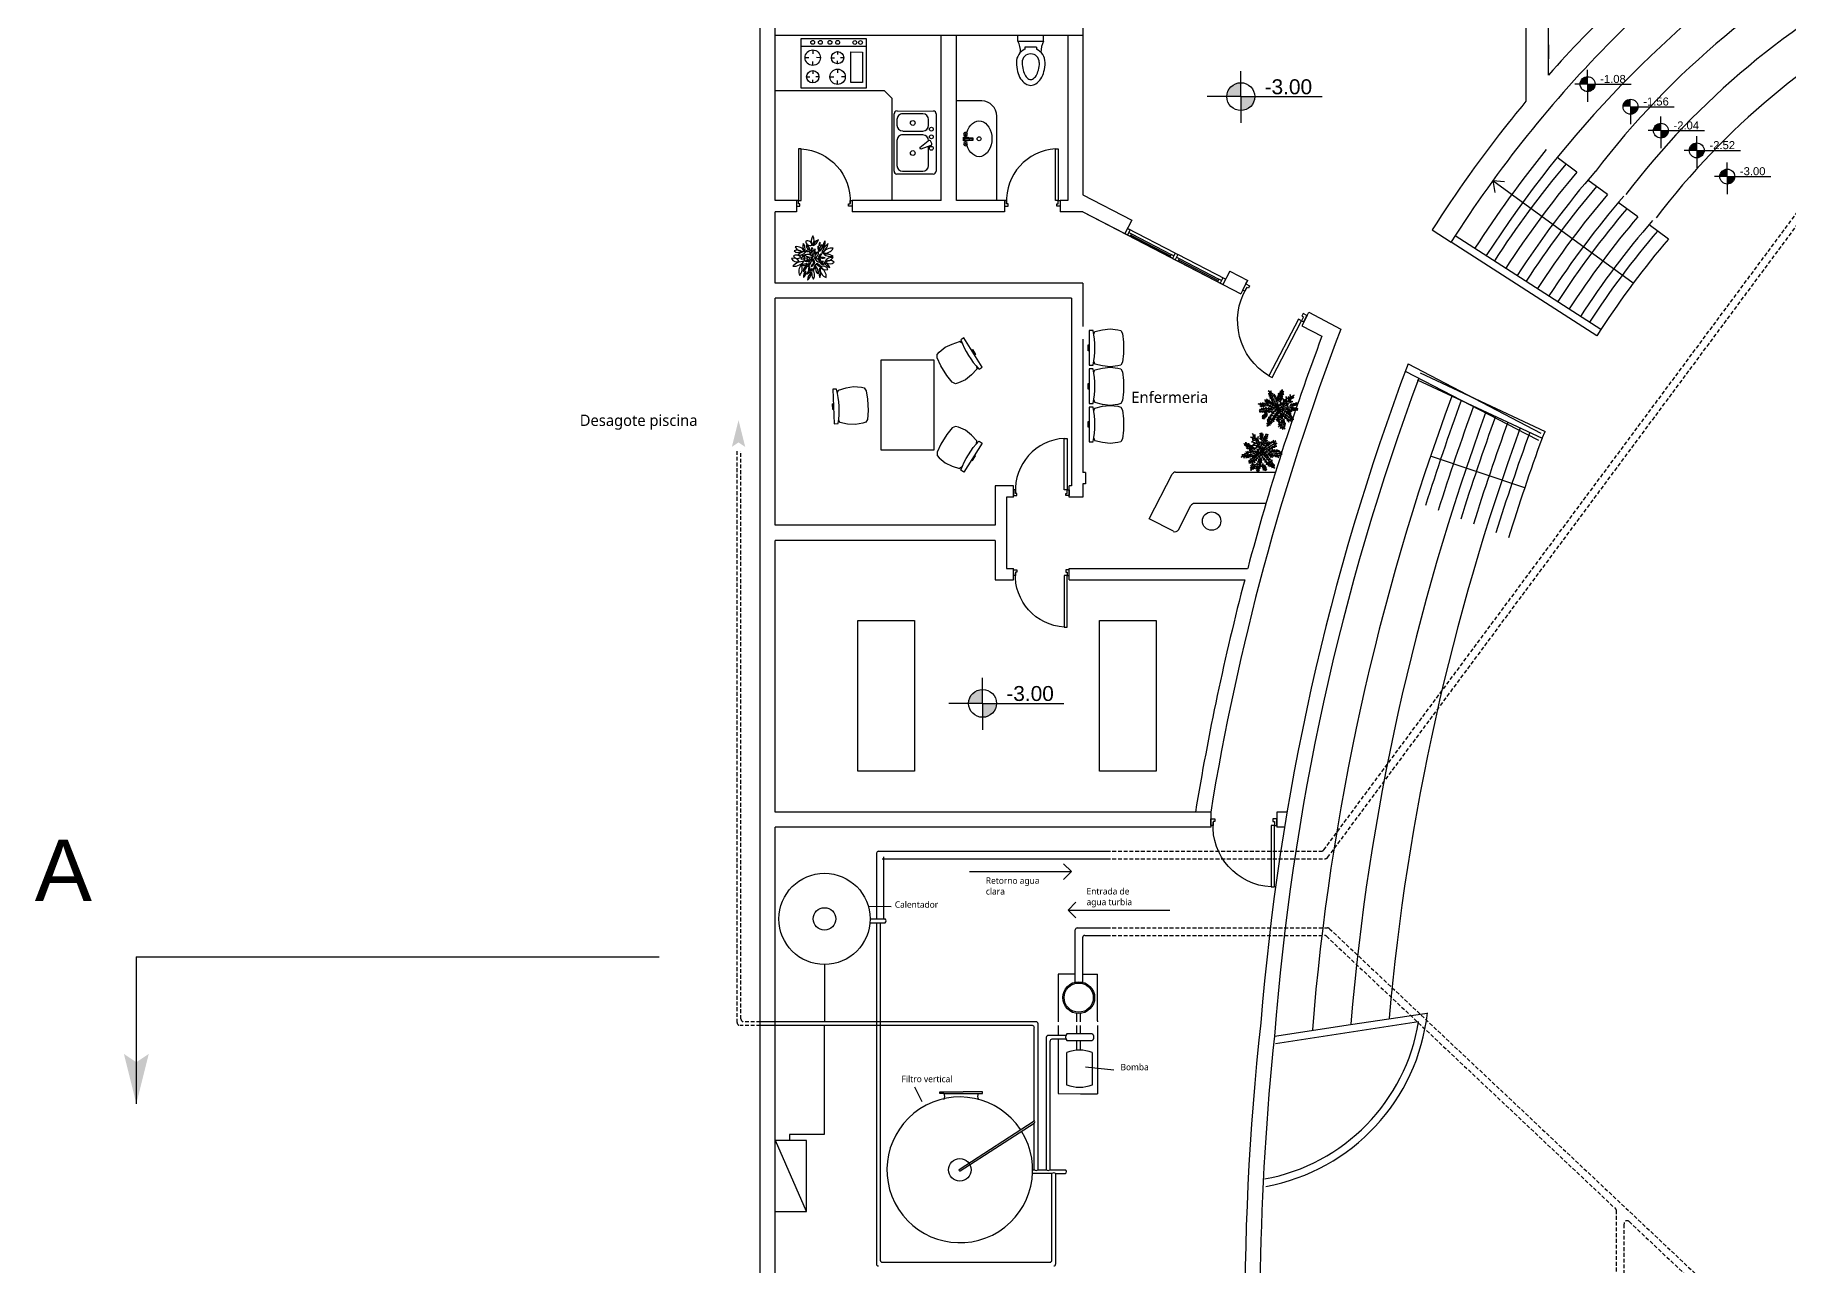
# Model space of a CAD drawing. Extents: x -30 to 1202, y 231 to 898.
# Drawn here: x 445.1 to 561.6, y 676.7 to 758.4 of the extents above; entities that cross this region are included whole.
import ezdxf

# ---------------------------------------------------------------- set-up
doc = ezdxf.new("R2010")
doc.units = 0
doc.header["$LTSCALE"] = 0.04
doc.linetypes.add('DASHED2', pattern=[9.525, 6.35, -3.175])
doc.layers.get('0').update_dxf_attribs({"linetype": 'CONTINUOUS'})
for name, color, linetype in [('0.1', 1, 'CONTINUOUS'), ('0.2', 2, 'CONTINUOUS'), ('0.3', 3, 'CONTINUOUS'), ('0.5', 5, 'CONTINUOUS'), ('cotas de nivel', 1, 'CONTINUOUS'), ('intal', 1, 'DASHED2'), ('Murosamir', 7, 'CONTINUOUS'), ('PISO', 1, 'CONTINUOUS'), ('PISOS', 1, 'CONTINUOUS')]:
    doc.layers.add(name, color=color, linetype=linetype)
doc.styles.add('Amir', font='l_10646.ttf', dxfattribs={"height": 0.15})
doc.styles.add('STYLE2', font='arial.ttf')

# ---------------------------------------------------------------- blocks, each defined once
blk = doc.blocks.new('SAPLS029')
for p, q in [((0.025, 0.025), (0.025, -0.025)), ((0.089, 0.025), (0.025, 0.025)), ((0.038, -0.013), (0.038, 0.013)), ((0.102, 0.013), (0.038, 0.013)), ((0.038, 0.013), (0.102, 0.013)), ((0.089, 0.025), (0.089, 0.013)), ((0.089, 0.013), (0.089, 0.025)), ((0.102, -0.013), (0.102, 0.013)), ((0.14, 0.013), (0.102, 0.013)), ((0.102, 0.013), (0.14, 0.013)), ((0.152, 0.013), (0.14, 0.013)), ((0.14, 0.013), (0.152, 0.013)), ((0.14, -0.013), (0.14, 0.013)), ((0.152, 0.013), (0.152, -0.013)), ((0.025, -0.025), (0.089, -0.025)), ((0.102, -0.013), (0.038, -0.013)), ((0.038, -0.013), (0.102, -0.013)), ((0.089, -0.013), (0.089, -0.025)), ((0.089, -0.025), (0.089, -0.013)), ((0.14, -0.013), (0.102, -0.013)), ((0.102, -0.013), (0.14, -0.013)), ((0.152, -0.013), (0.14, -0.013)), ((0.14, -0.013), (0.152, -0.013))]:
    blk.add_line(p, q)
for centre, radius in [((0.051, 0.064), 0.0254), ((0.051, 0.064), 0.00822), ((0.051, -0.064), 0.0254), ((0.051, -0.064), 0.00822)]:
    blk.add_circle(centre, radius)
blk = doc.blocks.new('PUERT100')
for p, q in [((-0.285, 0.534), (-0.385, 0.534)), ((-0.385, 0.534), (-0.385, 0.474)), ((-0.285, 0.499), (-0.285, 0.534)), ((-0.385, 0.474), (-0.345, 0.474)), ((-0.345, 0.499), (-0.285, 0.499)), ((-0.345, 0.474), (-0.345, 0.499)), ((-0.385, -0.386), (-0.345, -0.386)), ((-0.385, -0.446), (-0.385, -0.386)), ((-0.285, -0.446), (-0.385, -0.446)), ((-0.345, -0.386), (-0.345, -0.411)), ((-0.345, -0.411), (-0.285, -0.411)), ((-0.285, -0.411), (-0.285, -0.446))]:
    blk.add_line(p, q)
blk.add_lwpolyline([(-0.285, -0.411), (-0.285, -0.361), (0.625, -0.361), (0.625, -0.411)], close=True)
blk.add_arc((-0.285, -0.411), 0.911, 3.145, 93.145)
blk = doc.blocks.new('EDPLS020')
at = {"color": 0, "linetype": 'ByBlock'}
for p, q in [((0, 0), (0, 0.864)), ((0, 0.864), (0.66, 0.864)), ((0.102, 0), (0.102, 0.864)), ((0.178, 0.66), (0.178, 0.813)), ((0.178, 0.813), (0.584, 0.813)), ((0.584, 0.813), (0.584, 0.66)), ((0.66, 0.864), (0.66, 0)), ((0.173, 0.483), (0.213, 0.483)), ((0.584, 0.66), (0.178, 0.66)), ((0.254, 0.564), (0.254, 0.523)), ((0.335, 0.483), (0.295, 0.483)), ((0.406, 0.483), (0.457, 0.483)), ((0.508, 0.584), (0.508, 0.533)), ((0.61, 0.483), (0.559, 0.483)), ((0.254, 0.401), (0.254, 0.442)), ((0.254, 0.254), (0.254, 0.203)), ((0.508, 0.381), (0.508, 0.432)), ((0.508, 0.234), (0.508, 0.193)), ((0.66, 0), (0, 0)), ((0.152, 0.152), (0.203, 0.152)), ((0.254, 0.051), (0.254, 0.102)), ((0.356, 0.152), (0.305, 0.152)), ((0.427, 0.152), (0.467, 0.152)), ((0.508, 0.071), (0.508, 0.112)), ((0.589, 0.152), (0.549, 0.152))]:
    blk.add_line(p, q, dxfattribs=at)
for centre, radius in [((0.051, 0.787), 0.0254), ((0.051, 0.711), 0.0254), ((0.051, 0.483), 0.0254), ((0.254, 0.483), 0.0813), ((0.508, 0.483), 0.102), ((0.051, 0.381), 0.0254), ((0.051, 0.254), 0.0254), ((0.254, 0.152), 0.102), ((0.508, 0.152), 0.0813), ((0.051, 0.152), 0.0254)]:
    blk.add_circle(centre, radius, dxfattribs=at)
blk = doc.blocks.new('SAPLS015')
at = {"color": 0, "linetype": 'ByBlock'}
for p, q in [((0, -0.381), (0, 0.381)), ((0.038, 0.419), (0.521, 0.419)), ((0.102, 0.305), (0.102, 0.05)), ((0.445, 0.381), (0.178, 0.381)), ((0.521, -0.025), (0.521, 0.305)), ((0.559, 0.381), (0.559, -0.381)), ((0.06, 0.003), (0.07, -0.015)), ((0.073, 0.039), (0.202, 0.087)), ((0.215, 0.065), (0.108, -0.022)), ((0.202, 0.087), (0.215, 0.065)), ((0.102, -0.229), (0.102, -0.305)), ((0.178, -0.102), (0.445, -0.102)), ((0.445, -0.152), (0.178, -0.152)), ((0.521, -0.305), (0.521, -0.229)), ((0.521, -0.419), (0.038, -0.419)), ((0.178, -0.381), (0.445, -0.381))]:
    blk.add_line(p, q, dxfattribs=at)
for centre, radius in [((0.064, 0.076), 0.0254), ((0.311, 0.14), 0.0318), ((0.064, -0.076), 0.0254), ((0.064, -0.178), 0.0254), ((0.311, -0.26), 0.0318)]:
    blk.add_circle(centre, radius, dxfattribs=at)
for centre, radius, start, end in [((0.038, 0.381), 0.0381, 90, 180), ((0.178, 0.305), 0.0762, 90, 180), ((0.445, 0.305), 0.0762, 0, 90), ((0.521, 0.381), 0.0381, 0, 90), ((0.082, 0.015), 0.0254, 110.5377, 210), ((0.092, -0.003), 0.0254, 210, 309.4623), ((0.178, -0.025), 0.0762, 180, 270), ((0.178, -0.229), 0.0762, 90, 180), ((0.445, -0.025), 0.0762, 270, 0), ((0.445, -0.229), 0.0762, 0, 90), ((0.038, -0.381), 0.0381, 180, 270), ((0.178, -0.305), 0.0762, 180, 270), ((0.445, -0.305), 0.0762, 270, 0), ((0.521, -0.381), 0.0381, 270, 0)]:
    blk.add_arc(centre, radius, start, end, dxfattribs=at)
blk = doc.blocks.new('new block')
at = {"color": 0, "linetype": 'ByBlock'}
for p, q in [((0.002, 0.216), (0.103, 0.241)), ((0.103, 0.241), (0.205, 0.254)), ((0.205, 0.254), (0.307, 0.241)), ((0.307, 0.241), (0.345, 0.229)), ((-0.087, -0.038), (-0.087, 0.038)), ((-0.087, 0.038), (-0.074, 0.038)), ((-0.074, 0.229), (-0.074, -0.229)), ((-0.024, 0.229), (-0.074, 0.229)), ((-0.015, 0.182), (0.002, 0.216)), ((0.345, 0.229), (0.37, 0.19)), ((0.37, 0.19), (0.383, 0.076)), ((0.383, 0.076), (0.383, -0.076)), ((-0.074, -0.038), (-0.087, -0.038)), ((-0.074, -0.229), (-0.024, -0.229)), ((-0.015, -0.182), (0.002, -0.216)), ((0.103, -0.241), (0.002, -0.216)), ((0.345, -0.229), (0.307, -0.241)), ((0.37, -0.191), (0.345, -0.229)), ((0.383, -0.076), (0.37, -0.191)), ((0.205, -0.254), (0.103, -0.241)), ((0.307, -0.241), (0.205, -0.254))]:
    blk.add_line(p, q, dxfattribs=at)
at = {"layer": 'Murosamir'}
blk.add_arc((-1.121, 0), 1.121, 348.2386, 11.7614, dxfattribs=at)
blk = doc.blocks.new('ARPLS013')
at = {"color": 0, "linetype": 'ByBlock'}
for p, q in [((0.013, -0.001), (-0.088, 0.491)), ((-0.197, 0.032), (-0.424, 0.087)), ((-0.311, 0.181), (-0.394, 0.245)), ((0.013, -0.001), (-0.211, 0.261)), ((0.013, -0.001), (0.471, 0.206)), ((0.105, 0.233), (0.218, 0.416)), ((0.344, -0.02), (0.467, 0.009)), ((-0.304, -0.006), (-0.415, -0.1)), ((0.013, -0.001), (-0.373, -0.336)), ((0.006, -0.159), (-0.023, -0.458)), ((0.013, -0.001), (0.245, -0.333)), ((0.205, -0.033), (0.429, -0.132))]:
    blk.add_line(p, q, dxfattribs=at)
for points in [[(0.008, 0.049), (0.041, 0.162), (0.002, 0.122), (0.057, 0.248), (-0.001, 0.2), (0.073, 0.313), (-0.007, 0.258), (0.035, 0.352), (-0.007, 0.306), (0.021, 0.394), (-0.034, 0.342), (-0.015, 0.43), (-0.046, 0.403), (-0.053, 0.497), (-0.063, 0.461), (-0.111, 0.516), (-0.076, 0.436), (-0.134, 0.449), (-0.072, 0.403), (-0.134, 0.388), (-0.069, 0.367), (-0.126, 0.359), (-0.053, 0.313), (-0.126, 0.323), (-0.042, 0.261), (-0.105, 0.281), (-0.072, 0.245), (-0.101, 0.245), (-0.053, 0.2), (-0.12, 0.204), (-0.034, 0.149), (-0.092, 0.151), (-0.04, 0.113)], [(0.069, 0.191), (0.083, 0.29), (0.096, 0.252), (0.099, 0.348), (0.125, 0.29), (0.121, 0.388), (0.154, 0.332), (0.157, 0.397), (0.176, 0.374), (0.19, 0.43), (0.199, 0.407), (0.238, 0.449), (0.224, 0.397), (0.266, 0.394), (0.209, 0.374), (0.247, 0.361), (0.182, 0.338), (0.245, 0.323), (0.161, 0.296), (0.203, 0.281), (0.134, 0.252), (0.193, 0.245), (0.102, 0.212), (0.154, 0.206), (0.067, 0.168)], [(-0.136, 0.015), (-0.185, 0.078), (-0.185, 0.032), (-0.233, 0.099), (-0.22, 0.055), (-0.295, 0.132), (-0.279, 0.074), (-0.359, 0.141), (-0.337, 0.087), (-0.408, 0.135), (-0.382, 0.09), (-0.457, 0.122), (-0.446, 0.097), (-0.476, 0.087), (-0.424, 0.078), (-0.466, 0.055), (-0.369, 0.055), (-0.411, 0.038), (-0.314, 0.049), (-0.366, 0.015), (-0.26, 0.036), (-0.314, 0.013), (-0.224, 0.015), (-0.26, -0.012), (-0.166, 0.009), (-0.197, -0.016), (-0.149, -0.004)], [(-0.289, 0.158), (-0.356, 0.164), (-0.323, 0.177), (-0.411, 0.177), (-0.356, 0.197), (-0.427, 0.206), (-0.382, 0.219), (-0.453, 0.268), (-0.379, 0.252), (-0.394, 0.284), (-0.346, 0.233), (-0.331, 0.271), (-0.317, 0.212), (-0.311, 0.252), (-0.285, 0.17)], [(-0.023, 0.057), (-0.023, 0.126), (-0.05, 0.087), (-0.065, 0.126), (-0.076, 0.103), (-0.098, 0.174), (-0.107, 0.155), (-0.136, 0.239), (-0.143, 0.21), (-0.166, 0.294), (-0.17, 0.248), (-0.214, 0.323), (-0.201, 0.271), (-0.262, 0.319), (-0.22, 0.258), (-0.272, 0.268), (-0.208, 0.233), (-0.289, 0.212), (-0.178, 0.2), (-0.26, 0.162), (-0.153, 0.158), (-0.208, 0.12), (-0.117, 0.12), (-0.159, 0.09), (-0.065, 0.061), (-0.126, 0.038), (-0.021, 0.019), (-0.078, 0.003), (-0.021, -0.012), (-0.136, -0.02), (-0.082, -0.035), (-0.191, -0.054), (-0.126, -0.071), (-0.247, -0.1), (-0.17, -0.117), (-0.304, -0.132), (-0.233, -0.152), (-0.344, -0.181), (-0.233, -0.19), (-0.359, -0.223), (-0.279, -0.236), (-0.385, -0.278), (-0.331, -0.278), (-0.401, -0.339), (-0.321, -0.31), (-0.317, -0.345), (-0.291, -0.278), (-0.281, -0.314), (-0.262, -0.249), (-0.247, -0.291), (-0.214, -0.213), (-0.197, -0.284), (-0.17, -0.184), (-0.162, -0.239), (-0.114, -0.139), (-0.114, -0.203), (-0.069, -0.094), (-0.065, -0.171), (-0.03, -0.068), (-0.015, -0.132), (-0.001, -0.035), (0.006, -0.098), (0.021, -0.052), (0.027, -0.159), (0.05, -0.119), (0.038, -0.217), (0.083, -0.142), (0.073, -0.223), (0.092, -0.181), (0.099, -0.291), (0.125, -0.203), (0.119, -0.294), (0.14, -0.249), (0.14, -0.358), (0.163, -0.281), (0.17, -0.397), (0.182, -0.32), (0.245, -0.4), (0.215, -0.333), (0.306, -0.368), (0.251, -0.314), (0.318, -0.31), (0.247, -0.284), (0.283, -0.272), (0.224, -0.249), (0.274, -0.236), (0.193, -0.209), (0.287, -0.194), (0.17, -0.178), (0.28, -0.152), (0.161, -0.142), (0.241, -0.123), (0.125, -0.117), (0.182, -0.1), (0.079, -0.081), (0.138, -0.068), (0.05, -0.033), (0.09, -0.029)], [(0.038, 0), (0.163, -0.052), (0.083, 0.015), (0.17, 0.007), (0.134, 0.036), (0.276, 0.019), (0.19, 0.051), (0.289, 0.051), (0.238, 0.071), (0.415, 0.08), (0.289, 0.107), (0.379, 0.12), (0.309, 0.135), (0.467, 0.168), (0.396, 0.17), (0.49, 0.226), (0.389, 0.2), (0.4, 0.275), (0.354, 0.164), (0.341, 0.233), (0.325, 0.162), (0.276, 0.252), (0.257, 0.126), (0.238, 0.197), (0.234, 0.12), (0.193, 0.223), (0.186, 0.099), (0.167, 0.141), (0.14, 0.074), (0.115, 0.17), (0.083, 0.061), (0.083, 0.113), (0.05, 0.061), (0.041, 0.11), (0.027, 0.022)], [(0.318, -0.01), (0.364, 0.042), (0.367, 0), (0.431, 0.036), (0.415, 0.009), (0.499, 0.029), (0.483, 0.003), (0.506, -0.01), (0.435, -0.01), (0.486, -0.039), (0.383, -0.029)], [(-0.311, -0.004), (-0.356, -0.016), (-0.34, -0.023), (-0.394, -0.033), (-0.373, -0.042), (-0.44, -0.048), (-0.394, -0.062), (-0.45, -0.084), (-0.421, -0.087), (-0.457, -0.117), (-0.415, -0.117), (-0.424, -0.142), (-0.385, -0.1), (-0.379, -0.132), (-0.363, -0.075), (-0.344, -0.117), (-0.34, -0.054), (-0.321, -0.094), (-0.308, -0.035), (-0.295, -0.054), (-0.295, -0.02)], [(-0.017, -0.165), (-0.063, -0.181), (-0.011, -0.188), (-0.078, -0.209), (-0.015, -0.207), (-0.124, -0.245), (-0.03, -0.236), (-0.12, -0.287), (-0.027, -0.261), (-0.092, -0.322), (-0.05, -0.303), (-0.107, -0.385), (-0.034, -0.333), (-0.12, -0.448), (-0.04, -0.385), (-0.084, -0.49), (-0.053, -0.452), (-0.034, -0.53), (-0.021, -0.477), (0.031, -0.533), (0.006, -0.458), (0.048, -0.465), (0.012, -0.41), (0.073, -0.429), (0.008, -0.368), (0.086, -0.404), (0.012, -0.333), (0.079, -0.349), (0.019, -0.303), (0.079, -0.307), (0.019, -0.245), (0.048, -0.259), (0.019, -0.213)], [(0.17, -0.012), (0.274, -0.012), (0.245, -0.026), (0.318, -0.026), (0.295, -0.042), (0.383, -0.058), (0.328, -0.062), (0.425, -0.09), (0.377, -0.094), (0.483, -0.126), (0.442, -0.132), (0.471, -0.165), (0.4, -0.142), (0.412, -0.171), (0.37, -0.123), (0.36, -0.152), (0.325, -0.1), (0.312, -0.159), (0.28, -0.09), (0.274, -0.132), (0.251, -0.075), (0.234, -0.106), (0.199, -0.048), (0.186, -0.081), (0.182, -0.045)]]:
    blk.add_lwpolyline(points, dxfattribs=at)
blk = doc.blocks.new('ARPLS008')
at = {"color": 0, "linetype": 'ByBlock'}
for centre, radius, start, end in [((0.147, 0.439), 0.305, 176.0096, 234.5768), ((-0.356, 0.229), 0.305, 356.0096, 49.186), ((0.089, 0.365), 0.146, 120.4086, 200.4312), ((-0.122, 0.44), 0.146, 300.4086, 20.4312), ((0.139, 0.35), 0.119, 124.6008, 217.4658), ((-0.023, 0.376), 0.119, 304.6008, 37.4658), ((0.312, 0.325), 0.16, 138.8969, 205.4069), ((0.047, 0.362), 0.16, 318.8969, 25.4069), ((0.365, 0.232), 0.189, 114.4303, 189.807), ((0.101, 0.372), 0.189, 294.4303, 9.807), ((-0.291, 0.282), 0.242, 219.7488, 267.8702), ((-0.486, -0.114), 0.242, 39.7488, 87.8702), ((-0.31, -0.217), 0.249, 66.2552, 125.0335), ((-0.351, 0.213), 0.249, 245.6693, 304.4476), ((-0.383, 0.062), 0.156, 42.1437, 101.6667), ((-0.299, 0.319), 0.156, 222.1437, 281.6667), ((-0.271, 0.094), 0.229, 49.8506, 114.6719), ((-0.219, 0.476), 0.229, 229.8506, 294.6719), ((-0.137, 0.227), 0.216, 201.3015, 248.66), ((-0.418, -0.053), 0.216, 21.3015, 68.66), ((-0.282, 0.018), 0.203, 32.8184, 88.3343), ((-0.105, 0.331), 0.203, 212.8184, 268.3343), ((-0.215, 0.029), 0.0728, 47.3873, 115.7476), ((-0.197, 0.148), 0.0728, 227.3873, 295.7476), ((-0.196, -0.235), 0.349, 46.9394, 85.8583), ((0.067, 0.367), 0.349, 226.9394, 265.8583), ((-0.1, 0.053), 0.0661, 190.523, 270.8605), ((-0.164, -0.025), 0.0661, 10.523, 90.8605), ((0.036, 0.232), 0.175, 172.8778, 216.4562), ((-0.276, 0.146), 0.175, 354.4977, 38.0761), ((-0.006, -0.131), 0.14, 80.1717, 138.3136), ((-0.087, 0.101), 0.14, 260.1717, 318.3136), ((0.044, 0.144), 0.0925, 158.2119, 216.9673), ((-0.116, 0.123), 0.0925, 338.2119, 36.9673), ((-0.025, 0.104), 0.102, 47.1077, 93.2701), ((0.039, 0.28), 0.102, 227.1077, 273.2701), ((0.049, 0.082), 0.065, 102.1635, 198.3798), ((-0.026, 0.125), 0.065, 282.1635, 18.3798), ((0.079, 0.258), 0.0744, 161.8817, 249.7301), ((-0.017, 0.211), 0.0744, 341.8817, 69.7301), ((0.243, 0.06), 0.194, 136.6356, 199.4278), ((-0.082, 0.129), 0.194, 316.6356, 19.4278), ((0.124, 0.207), 0.0617, 131.0823, 198.427), ((0.025, 0.234), 0.0617, 311.0823, 18.427), ((0.054, 0.107), 0.116, 276.3902, 348.0722), ((0.182, -0.032), 0.116, 97.3883, 169.0703), ((0.307, 0.329), 0.212, 175.2839, 229.9285), ((-0.041, 0.184), 0.212, 355.2839, 49.9285), ((0.223, -0.04), 0.0817, 53.2772, 136.2565), ((0.213, 0.082), 0.0817, 233.2772, 316.2565), ((0.293, 0.131), 0.118, 159.261, 223.9723), ((0.095, 0.093), 0.118, 337.7122, 42.4235), ((0.298, 0.078), 0.159, 66.1459, 133.4318), ((0.254, 0.341), 0.159, 245.4893, 312.7752), ((0.336, 0.023), 0.137, 99.3324, 162.1699), ((0.184, 0.2), 0.137, 279.3324, 342.1699), ((0.411, 0.066), 0.098, 86.9965, 202.2058), ((0.421, -0.151), 0.192, 54.1936, 122.622), ((0.436, 0.17), 0.192, 232.0955, 300.5238), ((0.325, 0.127), 0.098, 266.9965, 22.2058), ((-0.305, -0.424), 0.291, 67.9577, 112.0423), ((-0.305, 0.116), 0.291, 247.9577, 292.0423), ((-0.223, -0.362), 0.201, 81.9405, 161.3964), ((-0.386, -0.099), 0.201, 261.9405, 341.3964), ((-0.208, -0.231), 0.173, 75.5726, 136.3385), ((-0.29, 0.055), 0.173, 255.5726, 316.3385), ((-0.105, -0.292), 0.133, 118.5878, 201.4707), ((-0.212, -0.153), 0.138, 43.3367, 98.0592), ((-0.131, 0.079), 0.138, 223.3367, 278.0592), ((-0.287, -0.221), 0.133, 296.5049, 19.3878), ((-0.257, -0.201), 0.195, 291.2499, 344.3738), ((0.001, -0.435), 0.195, 111.2499, 164.3738), ((-0.028, -0.172), 0.128, 125.3547, 180.2444), ((-0.23, -0.068), 0.128, 305.3547, 0.2444), ((0.03, -0.267), 0.151, 133.9894, 174.6599), ((-0.222, -0.142), 0.151, 312.3809, 353.0513), ((0.039, -0.387), 0.139, 137.2817, 222.7183), ((-0.122, -0.221), 0.0752, 346.6712, 51.5788), ((0.002, -0.183), 0.0752, 162.6051, 227.5126), ((-0.095, -0.031), 0.125, 280.5964, 4.0524), ((0.062, -0.158), 0.125, 98.3256, 181.7816), ((-0.166, -0.387), 0.139, 317.2817, 42.7183), ((0.177, -0.278), 0.223, 176.7146, 233.4855), ((-0.178, -0.444), 0.223, 356.7146, 53.4855), ((0.059, -0.223), 0.104, 100.7404, 152.602), ((-0.048, -0.073), 0.104, 278.3028, 330.1644), ((0.277, -0.213), 0.249, 159.0434, 194.094), ((0.048, -0.162), 0.126, 18.7265, 98.5819), ((0.149, 0.003), 0.126, 198.7265, 278.5819), ((-0.201, -0.194), 0.249, 341.3279, 16.3785), ((0.177, -0.082), 0.128, 199.0975, 246.0922), ((0.005, -0.241), 0.128, 19.0975, 66.0922), ((0.364, -0.408), 0.297, 146.5506, 189.6063), ((-0.176, -0.294), 0.297, 326.5506, 9.6063), ((0.179, -0.008), 0.0602, 184.751, 258.4779), ((0.107, -0.072), 0.0602, 4.751, 78.4779), ((0.368, -0.262), 0.229, 169.9797, 239.5558), ((0.026, -0.419), 0.229, 349.7437, 59.3198), ((0.44, -0.001), 0.354, 214.8518, 256.8329), ((0.172, -0.094), 0.0803, 36.6262, 104.0418), ((0.217, 0.032), 0.0803, 216.6262, 284.0418), ((0.065, -0.543), 0.354, 33.7346, 75.7157), ((0.211, -0.31), 0.165, 37.9495, 102.0596), ((0.307, -0.047), 0.165, 217.9495, 282.0596), ((0.263, -0.23), 0.125, 71.397, 126.5601), ((0.228, -0.012), 0.125, 251.397, 306.5601), ((0.269, -0.51), 0.282, 57.8807, 99.8189), ((0.371, 0.006), 0.282, 237.8807, 279.8189), ((0.33, -0.217), 0.0842, 42.1798, 106.9561), ((0.368, -0.08), 0.0842, 222.1798, 286.9561), ((0.267, -0.18), 0.186, 18.5093, 74.2466), ((0.494, 0.058), 0.186, 198.5093, 254.2466)]:
    blk.add_arc(centre, radius, start, end, dxfattribs=at)
blk = doc.blocks.new('SBPLN120')
for points in [[(-0.254, 0.0635), (0, 0), (-0.2117, 0)], [(-0.254, -0.0635), (0, 0), (-0.2117, 0)]]:
    blk.add_solid(points)

msp = doc.modelspace()

# ---------------------------------------------------------------- hatches: boundary and pattern name
at = {"layer": 'cotas de nivel'}
h = msp.add_hatch(color=256, dxfattribs=at)
h.paths.add_polyline_path([(525.23, 754.35), (525.23, 755.28, 0.414214), (524.31, 754.35)])
h.paths.add_polyline_path([(525.23, 754.35), (525.23, 753.43, 0.414214), (526.16, 754.35)])
h = msp.add_hatch(color=256, dxfattribs=at)
h.paths.add_polyline_path([(508.07, 714.04), (508.07, 714.97, 0.414214), (507.14, 714.04)])
h.paths.add_polyline_path([(508.07, 714.04), (508.07, 713.11, 0.414214), (508.99, 714.04)])
at = {"layer": 'PISO'}
h = msp.add_hatch(color=256, dxfattribs=at)
h.paths.add_polyline_path([(548.27, 755.18), (548.27, 755.67, 0.414214), (547.77, 755.18)])
h.paths.add_polyline_path([(548.27, 755.18), (548.27, 754.68, 0.414214), (548.76, 755.18)])
h = msp.add_hatch(color=256, dxfattribs=at)
h.paths.add_polyline_path([(551.12, 753.68), (551.12, 754.18, 0.414214), (550.63, 753.68)])
h.paths.add_polyline_path([(551.12, 753.68), (551.12, 753.18, 0.414214), (551.62, 753.68)])
h = msp.add_hatch(color=256, dxfattribs=at)
h.paths.add_polyline_path([(553.14, 752.09), (553.14, 752.58, 0.414214), (552.64, 752.09)])
h.paths.add_polyline_path([(553.14, 752.09), (553.14, 751.59, 0.414214), (553.63, 752.09)])
h = msp.add_hatch(color=256, dxfattribs=at)
h.paths.add_polyline_path([(555.52, 750.78), (555.52, 751.27, 0.414214), (555.03, 750.78)])
h.paths.add_polyline_path([(555.52, 750.78), (555.52, 750.28, 0.414214), (556.02, 750.78)])
h = msp.add_hatch(color=256, dxfattribs=at)
h.paths.add_polyline_path([(557.55, 749.04), (557.55, 749.54, 0.414214), (557.05, 749.04)])
h.paths.add_polyline_path([(557.55, 749.04), (557.55, 748.54, 0.414214), (558.04, 749.04)])

# ---------------------------------------------------------------- linework, layer by layer
at = {"layer": '0.1'}
for p, q in [((520.87, 743.95), (517.71, 745.6)), ((524.21, 742.22), (521.05, 743.86)), ((507.2, 702.86), (513.98, 702.86)), ((513.98, 702.86), (513.46, 703.37)), ((513.98, 702.86), (513.46, 702.34)), ((502.01, 700.53), (500.48, 700.54)), ((513.75, 700.31), (514.26, 700.83)), ((513.75, 700.31), (520.52, 700.31)), ((513.75, 700.31), (514.26, 699.8)), ((532.52, 692.71), (537.62, 693.45)), ((527.54, 691.44), (537.04, 692.9)), ((516.79, 689.68), (514.91, 689.86)), ((503.54, 688.57), (504.03, 687.6))]:
    msp.add_line(p, q, dxfattribs=at)
for radius, end in [(13.21, 353.6824), (12.71, 350.7223)]:
    msp.add_arc((524.5, 694.94), radius, 280.4676, end, dxfattribs=at)
at = {"layer": '0.2'}
for p, q in [((510.42, 758.04), (510.42, 758.44)), ((510.42, 758.04), (512.12, 758.04)), ((510.89, 757.64), (510.89, 757.49)), ((511.66, 757.64), (510.89, 757.64)), ((511.66, 757.64), (511.66, 757.49)), ((512.12, 758.04), (512.12, 758.44)), ((501.56, 754.73), (494.3, 754.73)), ((502.06, 754.23), (501.56, 754.73)), ((502.06, 747.45), (502.06, 754.23)), ((508.01, 754.06), (506.33, 754.07)), ((509.01, 747.45), (509.01, 753.06)), ((520.51, 743.7), (517.88, 745.07)), ((517.92, 745.15), (520.56, 743.78)), ((517.97, 745.24), (520.6, 743.87)), ((523.68, 742.05), (521.04, 743.42)), ((521.08, 743.51), (523.72, 742.14)), ((521.13, 743.6), (523.77, 742.23)), ((525.57, 741.91), (525.23, 741.24)), ((525.57, 741.91), (525.69, 742.13)), ((529.63, 739.8), (529.74, 740.02)), ((529.63, 739.8), (529.28, 739.13)), ((519.13, 726.31), (520.66, 729.26)), ((520.89, 729.4), (527.53, 729.4)), ((521.08, 725.57), (521.92, 727.19)), ((526.9, 727.32), (522.14, 727.32)), ((520.75, 725.47), (519.13, 726.31)), ((499.79, 709.54), (499.79, 719.54)), ((515.85, 709.54), (515.85, 719.54)), ((503.54, 709.54), (499.79, 709.54)), ((519.6, 709.54), (515.85, 709.54)), ((523.23, 706.81), (523.23, 705.81)), ((501.04, 699.72), (501.04, 704.09)), ((501.16, 704.22), (516.31, 704.22)), ((501.52, 699.72), (501.52, 703.84)), ((501.4, 703.72), (516.31, 703.72)), ((500.59, 699.72), (501.61, 699.72)), ((500.59, 699.47), (501.61, 699.47)), ((501.02, 699.47), (501.02, 676.79)), ((501.27, 699.47), (501.27, 677.04)), ((514.23, 695.52), (514.23, 699)), ((514.36, 699.12), (516.31, 699.12)), ((514.73, 695.52), (514.73, 698.5)), ((514.86, 698.62), (516.31, 698.62)), ((497.57, 696.69), (497.57, 692.88)), ((514.23, 696.04), (513.09, 696.04)), ((513.09, 696.04), (513.09, 692.88)), ((514.73, 696.04), (515.71, 696.04)), ((515.71, 692.95), (515.71, 696.04)), ((514.33, 692.88), (514.33, 693.44)), ((514.58, 692.88), (514.58, 693.44)), ((511.64, 692.88), (493.31, 692.88)), ((511.39, 692.63), (493.31, 692.63)), ((497.55, 692.63), (497.55, 685.39)), ((511.51, 686.31), (511.51, 692.51)), ((511.76, 683.05), (511.76, 692.76)), ((513.09, 692.63), (513.09, 691.97)), ((514.33, 692.08), (514.33, 692.63)), ((514.58, 692.08), (514.58, 692.63)), ((515.71, 692.95), (515.71, 692.88)), ((515.71, 692.63), (515.71, 688.11)), ((512.31, 683.05), (512.31, 691.85)), ((513.61, 691.97), (512.43, 691.97)), ((512.56, 683.05), (512.56, 691.6)), ((513.61, 691.72), (512.68, 691.72)), ((513.09, 691.72), (513.09, 688.12)), ((515.34, 692.08), (513.66, 692.08)), ((513.66, 691.64), (515.34, 691.64)), ((514.33, 690.99), (514.33, 691.64)), ((514.58, 691), (514.58, 691.64)), ((513.67, 688.68), (513.67, 690.85)), ((515.35, 690.85), (515.35, 688.68)), ((505.23, 688.13), (505.23, 688.24)), ((505.23, 688.24), (506.79, 688.24)), ((505.49, 688.13), (505.23, 688.13)), ((505.49, 688.13), (507.8, 688.13)), ((508.06, 688.24), (506.79, 688.24)), ((507.8, 688.13), (508.06, 688.13)), ((508.06, 688.13), (508.06, 688.24)), ((513.09, 688.12), (514.58, 688.11)), ((514.58, 688.11), (515.71, 688.11)), ((506.52, 683.08), (511.51, 686.31)), ((497.55, 685.39), (495.25, 685.39)), ((495.25, 685.39), (495.25, 684.99)), ((506.58, 682.98), (511.51, 686.16)), ((511.51, 683.05), (511.51, 686.16)), ((496.38, 684.99), (494.31, 684.99)), ((496.38, 680.29), (494.31, 684.99)), ((496.38, 680.29), (496.38, 684.99)), ((511.4, 683.05), (511.51, 683.05)), ((511.76, 683.05), (512.31, 683.05)), ((512.56, 683.05), (513.58, 683.05)), ((512.68, 682.8), (511.39, 682.8)), ((512.68, 677.04), (512.68, 682.8)), ((512.93, 682.8), (513.58, 682.8)), ((512.93, 676.79), (512.93, 682.8)), ((494.31, 680.29), (496.38, 680.29)), ((501.4, 676.92), (512.55, 676.92))]:
    msp.add_line(p, q, dxfattribs=at)
for points in [[(510.32, 756.62, 0.063415), (510.4, 756.01, 0.076468), (510.6, 755.54, 0.107136), (510.94, 755.2, 0.147373), (511.27, 755.1, 0.147373), (511.61, 755.2, 0.107136), (511.95, 755.54, 0.076468), (512.15, 756.01, 0.063415), (512.23, 756.62, 0.063415)], [(510.7, 756.62, 0.063415), (510.77, 756.11, 0.076468), (510.92, 755.74, 0.107136), (511.15, 755.51, 0.147373), (511.27, 755.48, 0.147373), (511.4, 755.51, 0.107136), (511.63, 755.74, 0.076468), (511.78, 756.11, 0.063415), (511.85, 756.62, 0.063415)]]:
    msp.add_lwpolyline(points, format="xyb", dxfattribs=at)
for points in [[(501.33, 736.86), (504.83, 736.86), (504.83, 730.86), (501.33, 730.86), (501.33, 736.86)], [(499.79, 719.54), (503.54, 719.54), (503.54, 709.54)], [(515.85, 719.54), (519.6, 719.54), (519.6, 709.54)]]:
    msp.add_lwpolyline(points, dxfattribs=at)
for centre, radius in [((507.84, 751.55), 0.131), ((523.29, 726.15), 0.613), ((497.57, 699.72), 3.03), ((497.57, 699.72), 0.744), ((514.46, 694.49), 1.06), ((514.46, 694.49), 0.97), ((506.56, 683.05), 0.753)]:
    msp.add_circle(centre, radius, dxfattribs=at)
for centre, radius, start, end in [((511.27, 756.62), 0.953, 113.5782, 180), ((508.99, 757.31), 1.61, 359.3929, 26.9228), ((511.27, 756.62), 0.953, 0, 66.4218), ((513.56, 757.31), 1.61, 153.0772, 180.6071), ((511.27, 756.62), 0.572, 0, 180), ((508.01, 753.06), 1, 0, 89.8222), ((520.89, 729.15), 0.25, 90, 152.5118), ((522.14, 727.07), 0.25, 90, 152.5118), ((520.86, 725.69), 0.25, 242.5118, 332.5118), ((501.16, 704.09), 0.125, 90, 180), ((501.52, 699.59), 0.151, 303.9833, 56.0167), ((514.36, 699), 0.125, 90, 180), ((514.86, 698.5), 0.125, 90, 180), ((511.39, 692.51), 0.125, 0, 90), ((511.64, 692.76), 0.125, 0, 90), ((512.43, 691.85), 0.125, 90, 180), ((512.68, 691.6), 0.125, 90, 180), ((513.96, 691.86), 0.369, 143.3701, 216.6299), ((514.51, 688.54), 2.46, 69.9998, 110.0002), ((515.22, 691.86), 0.251, 298.6542, 61.3458), ((514.51, 691), 2.46, 249.9998, 290.0002), ((506.56, 683.05), 4.84, 33.6043, 31.966), ((505.28, 687.93), 0.291, 317.457, 42.543), ((508.02, 687.93), 0.291, 137.457, 222.543), ((511.44, 686.24), 0.105, 315.3937, 44.6063), ((506.57, 683.04), 0.0654, 139.1162, 285.1347), ((511.64, 683.23), 0.217, 234.9042, 305.0958), ((512.43, 683.23), 0.217, 234.9042, 305.0958), ((512.8, 682.64), 0.206, 52.6844, 127.7512), ((513.49, 682.93), 0.153, 305.4078, 54.5922), ((501.4, 677.04), 0.125, 180, 270), ((512.55, 677.04), 0.125, 270, 0), ((501.15, 676.79), 0.125, 180, 270), ((512.8, 676.79), 0.125, 270, 0)]:
    msp.add_arc(centre, radius, start, end, dxfattribs=at)
at = {"layer": '0.2', "extrusion": (0, 0, -1)}
msp.add_ellipse((507.84, 751.55), major_axis=(0, -1.19), ratio=0.719516, start_param=1.911256, end_param=7.500805, dxfattribs=at)
at = {"layer": '0.3'}
for p, q in [((517.71, 745.6), (517.53, 745.25)), ((517.53, 745.25), (517.7, 745.16)), ((517.88, 745.51), (517.7, 745.16)), ((517.7, 745.16), (517.88, 745.07)), ((517.71, 745.6), (517.88, 745.51)), ((517.79, 745.33), (517.97, 745.24)), ((517.97, 745.24), (517.88, 745.07)), ((520.6, 743.87), (520.51, 743.7)), ((520.69, 743.6), (520.51, 743.7)), ((520.78, 743.78), (520.6, 743.87)), ((520.87, 743.95), (520.69, 743.6)), ((520.69, 743.6), (520.86, 743.51)), ((520.69, 743.6), (520.86, 743.51)), ((521.05, 743.86), (520.86, 743.51)), ((520.86, 743.51), (521.04, 743.42)), ((520.87, 743.95), (521.05, 743.86)), ((520.95, 743.69), (521.13, 743.6)), ((521.13, 743.6), (521.04, 743.42)), ((524.03, 742.31), (523.85, 741.96)), ((524.21, 742.22), (524.03, 742.31)), ((523.77, 742.23), (523.68, 742.05)), ((523.85, 741.96), (523.68, 742.05)), ((523.94, 742.13), (523.77, 742.23)), ((524.03, 741.87), (523.85, 741.96)), ((524.21, 742.22), (524.03, 741.87))]:
    msp.add_line(p, q, dxfattribs=at)
at = {"layer": '0.5'}
for p, q in [((514.73, 789.26), (514.73, 747.83)), ((493.3, 705.81), (493.3, 768.44)), ((494.3, 758.44), (494.3, 768.44)), ((544.18, 754.03), (544.18, 767.74)), ((545.68, 755.78), (545.68, 767.74)), ((494.3, 758.44), (514.73, 758.44)), ((494.3, 747.45), (494.3, 758.44)), ((505.33, 747.45), (505.33, 758.44)), ((506.33, 747.45), (506.33, 758.44)), ((513.73, 758.44), (513.73, 747.45)), ((495.71, 747.45), (494.3, 747.45)), ((495.71, 747.45), (495.71, 746.7)), ((505.33, 747.45), (499.4, 747.45)), ((499.4, 747.45), (499.4, 746.7)), ((509.54, 747.45), (506.33, 747.45)), ((509.54, 747.45), (509.54, 746.7)), ((513.73, 747.45), (513.23, 747.45)), ((513.23, 747.45), (513.23, 746.7)), ((514.73, 747.83), (517.99, 746.14)), ((495.71, 746.7), (494.3, 746.7)), ((494.3, 741.96), (494.3, 746.7)), ((509.54, 746.7), (499.4, 746.7)), ((514.73, 746.7), (513.23, 746.7)), ((514.73, 746.7), (517.53, 745.25)), ((514.73, 746.7), (525.23, 741.24)), ((517.99, 746.14), (517.53, 745.25)), ((537.95, 745.51), (539.21, 744.69)), ((524.49, 742.75), (524.03, 741.87)), ((524.49, 742.75), (525.69, 742.13)), ((510.3, 741.96), (494.3, 741.96)), ((514.74, 741.96), (510.3, 741.96)), ((514.74, 741.96), (514.74, 739.08)), ((494.3, 740.45), (494.3, 740.96)), ((506.61, 740.96), (494.3, 740.96)), ((494.3, 725.87), (494.3, 740.45)), ((513.99, 740.96), (506.61, 740.96)), ((513.99, 740.96), (513.99, 728.5)), ((529.74, 740.02), (531.87, 738.91)), ((529.28, 739.13), (530.62, 738.44)), ((514.74, 738.24), (514.74, 729.38)), ((536.34, 736.59), (545.17, 731.99)), ((536.16, 736.12), (544.19, 731.94)), ((544.19, 731.94), (545, 731.52)), ((508.92, 728.5), (508.92, 725.87)), ((510.13, 728.5), (508.92, 728.5)), ((510.13, 727.75), (510.13, 728.5)), ((513.99, 728.5), (513.82, 728.5)), ((513.82, 727.75), (513.82, 728.5)), ((514.91, 729.38), (514.74, 729.38)), ((514.91, 728.63), (514.74, 728.63)), ((514.74, 728.63), (514.74, 727.75)), ((514.91, 729.38), (514.91, 728.63)), ((509.67, 727.75), (509.67, 723)), ((510.13, 727.75), (509.67, 727.75)), ((513.99, 727.75), (513.82, 727.75)), ((514.74, 727.75), (513.99, 727.75)), ((508.92, 725.87), (494.3, 725.87)), ((494.3, 706.81), (494.3, 724.87)), ((508.92, 724.87), (494.3, 724.87)), ((508.92, 724.87), (508.92, 722.25)), ((509.67, 723), (510.13, 723)), ((510.13, 722.25), (510.13, 723)), ((513.82, 722.25), (513.82, 723)), ((513.82, 723), (525.68, 723)), ((514.74, 723.02), (514.74, 723)), ((508.92, 722.25), (510.13, 722.25)), ((513.82, 722.25), (513.99, 722.25)), ((513.99, 722.25), (525.49, 722.25)), ((523.23, 706.81), (494.3, 706.81)), ((528.29, 706.81), (527.62, 706.81)), ((527.62, 706.81), (527.62, 705.81)), ((493.31, 548.94), (493.3, 705.81)), ((494.31, 558.94), (494.3, 705.81)), ((523.23, 705.81), (494.3, 705.81)), ((528.13, 705.81), (527.62, 705.81)), ((527.47, 691.94), (532.52, 692.71))]:
    msp.add_line(p, q, dxfattribs=at)
for centre, radius, start, end in [((606.43, 702.03), 81.12, 128.9854, 138.498), ((606.43, 702.03), 79.62, 128.9854, 141.3508), ((606.43, 702.03), 81.12, 140.123, 141.3508), ((606.43, 702.03), 81.12, 141.3508, 147.5888), ((606.43, 702.03), 79.62, 141.3508, 147.5958), ((686.61, 680.04), 165.56, 159.1702, 170.6957), ((686.61, 680.04), 166.56, 159.4764, 165.0529), ((686.61, 680.04), 160.56, 159.3785, 175.4397), ((687.77, 679.7), 160.77, 159.633, 175.6352), ((686.61, 680.04), 166.56, 165.3198, 170.7521), ((700.7, 673.61), 175.2, 173.7075, 187.8458), ((700.7, 673.61), 174.2, 173.9598, 194.3661)]:
    msp.add_arc(centre, radius, start, end, dxfattribs=at)
at = {"layer": 'cotas de nivel'}
for p, q in [((545.69, 756.86), (545.69, 757.8)), ((525.23, 754.35), (525.23, 756.05)), ((548.27, 755.18), (547.42, 755.18)), ((548.27, 755.18), (548.27, 756.12)), ((548.27, 755.18), (548.27, 754.01)), ((525.23, 754.35), (523, 754.35)), ((525.23, 754.35), (530.64, 754.35)), ((525.23, 754.35), (525.23, 752.6)), ((551.12, 753.68), (551.12, 752.52)), ((553.14, 752.09), (553.14, 753.03)), ((553.14, 752.09), (552.29, 752.09)), ((553.14, 752.09), (553.14, 750.93)), ((555.52, 750.78), (555.52, 751.72)), ((555.52, 750.78), (554.68, 750.78)), ((555.52, 750.78), (555.52, 749.62)), ((557.55, 749.04), (557.55, 749.98)), ((557.55, 749.04), (556.7, 749.04)), ((557.55, 749.04), (557.55, 747.88)), ((508.07, 714.04), (508.07, 715.74)), ((508.07, 714.04), (505.84, 714.04)), ((508.07, 714.04), (513.47, 714.04)), ((508.07, 714.04), (508.07, 712.28))]:
    msp.add_line(p, q, dxfattribs=at)
for centre in [(525.23, 754.35), (508.07, 714.04)]:
    msp.add_circle(centre, 0.926, dxfattribs=at)
at = {"layer": 'intal'}
for p, q in [((530.74, 704.3), (566.07, 751.88)), ((531, 703.8), (566.32, 751.38)), ((491.77, 692.83), (491.77, 730.8)), ((492.02, 693.08), (492.02, 730.8)), ((516.31, 704.22), (530.58, 704.22)), ((516.31, 703.72), (530.84, 703.72)), ((516.31, 699.12), (530.99, 699.12)), ((516.31, 698.62), (530.79, 698.62)), ((530.92, 698.57), (550.13, 680.46)), ((531.12, 699.07), (591.64, 642.01)), ((493.31, 692.63), (491.97, 692.63)), ((493.31, 692.88), (492.22, 692.88)), ((550.19, 634.39), (550.19, 680.32)), ((550.69, 634.6), (550.69, 679.47)), ((551.03, 679.61), (591.44, 641.51))]:
    msp.add_line(p, q, dxfattribs=at)
for centre, start, end in [((530.58, 704.42), 270, 323.4121), ((530.84, 703.92), 270, 323.4121), ((530.79, 698.42), 46.6857, 90), ((530.99, 698.92), 46.6857, 90), ((491.97, 692.83), 180, 270), ((492.22, 693.08), 180, 270), ((549.99, 680.32), 0, 46.6857), ((550.89, 679.47), 46.6857, 180)]:
    msp.add_arc(centre, 0.2, start, end, dxfattribs=at)
at = {"layer": 'PISO'}
for p, q in [((548.27, 755.18), (551.16, 755.18)), ((551.12, 753.68), (554.02, 753.68)), ((553.14, 752.09), (556.03, 752.09)), ((555.52, 750.78), (558.42, 750.78)), ((547.56, 749.33), (546.24, 750.3)), ((541.98, 748.77), (542.11, 747.98)), ((541.98, 748.77), (542.74, 748.72)), ((551.3, 741.96), (541.98, 748.76)), ((549.59, 747.85), (548.29, 748.8)), ((557.55, 749.04), (560.44, 749.04)), ((551.61, 746.37), (550.31, 747.32)), ((553.65, 744.89), (552.35, 745.84)), ((548.88, 738.46), (539.21, 744.69)), ((549.15, 738.88), (539.48, 745.11)), ((549.15, 738.88), (548.88, 738.46)), ((536.94, 735.53), (545.24, 731.66)), ((537.15, 735.99), (545.45, 732.11)), ((545.24, 731.66), (545.45, 732.11)), ((544.09, 728.36), (537.84, 730.47))]:
    msp.add_line(p, q, dxfattribs=at)
for centre in [(548.27, 755.18), (551.12, 753.68), (553.14, 752.09), (555.52, 750.78), (557.55, 749.04)]:
    msp.add_circle(centre, 0.496, dxfattribs=at)
for centre, radius, start, end in [((603.54, 703.86), 73.75, 124.6607, 147.2163), ((592.53, 716.08), 54.97, 116.7412, 142.7236), ((592.53, 716.08), 52.44, 116.9006, 142.7236), ((592.53, 716.08), 49.9, 117.0763, 142.7236), ((603.54, 703.86), 74.65, 141.0091, 147.2163), ((595.91, 708.59), 64.13, 139.9368, 147.0785), ((595.91, 708.59), 63.23, 139.881, 147.0785), ((595.91, 708.59), 62.33, 139.1128, 147.0785), ((595.91, 708.59), 61.62, 139.7775, 147.0727), ((595.91, 708.59), 60.72, 139.7171, 147.0727), ((595.91, 708.59), 59.82, 139.1128, 147.0727), ((595.91, 708.59), 59.12, 139.6047, 147.0664), ((595.91, 708.59), 58.22, 139.539, 147.0664), ((595.91, 708.59), 57.32, 139.1128, 147.0664), ((595.91, 708.59), 56.61, 139.4166, 147.0596), ((595.91, 708.59), 55.71, 139.3449, 147.0596), ((688.49, 679.57), 159.02, 159.8078, 175.3901), ((689.09, 679.47), 158.92, 159.8698, 162.5261), ((689.09, 679.47), 157.12, 159.9256, 175.1534), ((689.09, 679.47), 158.02, 159.8975, 162.548), ((689.72, 679.36), 157.05, 159.9904, 162.6201), ((689.72, 679.36), 155.25, 160.0484, 174.9107), ((689.72, 679.36), 156.15, 160.0193, 162.6429), ((690.37, 679.26), 155.2, 160.1163, 162.7182), ((690.37, 679.26), 154.3, 160.1462, 162.7418)]:
    msp.add_arc(centre, radius, start, end, dxfattribs=at)
at = {"layer": 'PISOS', "color": 5}
for q in [(486.59, 697.21), (451.85, 687.44)]:
    msp.add_line((451.85, 697.21), q, dxfattribs=at)

# ---------------------------------------------------------------- block references
at = {"layer": '0.1'}
for name, p, xscale, yscale, zscale, rotation in [('ARPLS008', (496.81, 743.54), 2.918362133945444, 2.918362133945444, 2.918362133945444, 89.92768182639223), ('ARPLS013', (527.71, 733.59), 2.605025649196195, 2.605025649196195, 2.605025649196195, 16.23223461136181), ('ARPLS013', (526.59, 730.69), 2.605025649196477, 2.605025649196477, 2.605025649196477, 90)]:
    msp.add_blockref(name, p, dxfattribs=dict(at, xscale=xscale, yscale=yscale, zscale=zscale, rotation=rotation))
at = {"layer": '0.2'}
for name, p, xscale, yscale, zscale, rotation in [('EDPLS020', (496.03, 758.21), 5, 5, 5, 269.9276818263957), ('SAPLS015', (504.99, 751.3), 5, 5, 5, 179.9276818263892), ('SAPLS029', (506.68, 751.53), -5, 5, 5, 180), ('PUERT100', (497.39, 748.52), -3.766997765492306, 3.766997765492306, 3.766997765492221, 270), ('PUERT100', (511.55, 748.52), 3.766997765492306, 3.766997765492306, 3.766997765492306, 90), ('PUERT100', (526.95, 739.17), -4.665250083163358, 4.665250083163528, 4.665250083163507, 62.51179467562292), ('new block', (507.13, 737.16), 4.999999999999999, 4.999999999999999, 4.999999999999999, 211.9176196097619), ('new block', (498.54, 733.78), 5, 5, 5, 2.587933847686941), ('new block', (507.13, 730.56), -5, 5, 5, 328.0823803902381), ('PUERT100', (512.14, 729.29), 3.766997765492306, 3.766997765492306, 3.766997765492306, 90), ('PUERT100', (512.14, 721.46), -3.766997765492306, 3.766997765492306, 3.766997765492221, 90), ('PUERT100', (525.62, 704.64), -4.479056417433185, 4.479056417433185, 4.479056417433197, 90)]:
    msp.add_blockref(name, p, dxfattribs=dict(at, xscale=xscale, yscale=yscale, zscale=zscale, rotation=rotation))
at = {"layer": '0.2', "xscale": 5, "yscale": 5, "zscale": 5}
for p in [(515.53, 737.66), (515.53, 735.11), (515.53, 732.57)]:
    msp.add_blockref('new block', p, dxfattribs=at)
at = {"layer": '0.5', "color": 5, "xscale": -13.02426060322659, "yscale": 13.02426060322659, "zscale": 13.02426060322659, "rotation": 89.99999999999663}
msp.add_blockref('SBPLN120', (451.85, 687.44), dxfattribs=at)
at = {"layer": 'intal', "xscale": 6.959457597961649, "yscale": 6.959457597961649, "zscale": 6.959457597961649, "rotation": 90.00000000000335}
msp.add_blockref('SBPLN120', (491.86, 732.85), dxfattribs=at)

# ---------------------------------------------------------------- texts
at = {"layer": '0.1', "attachment_point": 1, "style": 'Amir'}
for s, insert, char_height, width in [('Enfermeria', (517.96, 734.75), 0.75, 10.7425), ('Desagote piscina', (481.31, 733.22), 0.75, 10.7425), ('Retorno agua clara', (508.29, 702.48), 0.427, 3.7275), ('Entrada de agua turbia', (514.98, 701.77), 0.427, 3.7275), ('Calentador', (502.24, 700.89), 0.427, 3.7275), ('Bomba', (517.24, 690.09), 0.427, 3.7274), ('Filtro vertical', (502.69, 689.3), 0.427, 3.7275)]:
    msp.add_mtext(s, dxfattribs=dict(at, insert=insert, char_height=char_height, width=width))
at = {"layer": 'cotas de nivel', "style": 'STYLE2'}
for p in [(526.81, 754.51), (509.65, 714.2)]:
    msp.add_text('-3.00', height=0.992, rotation=360, dxfattribs=at).set_placement(p)
at = {"layer": 'PISO', "style": 'STYLE2'}
for s, p in [('-1.08', (549.11, 755.26)), ('-1.56', (551.97, 753.76)), ('-2.04', (553.98, 752.17)), ('-2.52', (556.37, 750.86)), ('-3.00', (558.39, 749.13))]:
    msp.add_text(s, height=0.532, dxfattribs=at).set_placement(p)
at = {"layer": 'PISOS', "color": 5, "style": 'STYLE2', "text_generation_flag": 2}
msp.add_text('A', height=4.07, dxfattribs=at).set_placement((448.9, 700.92))

doc.saveas('drawing.dxf')
